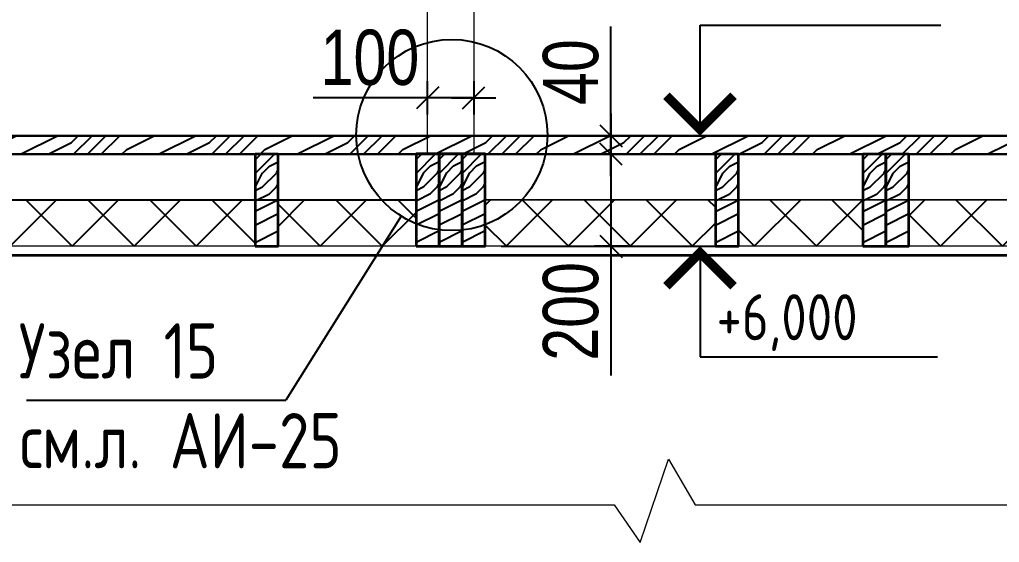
# Model space of a CAD drawing. Extents: x -12289450 to -10763036, y -7834513 to -6150123.
# Drawn here: x -10890721 to -10888592, y -7677893 to -7676758 of the extents above; entities that cross this region are included whole.
import ezdxf

# ---------------------------------------------------------------- set-up
doc = ezdxf.new("R2010")
doc.units = 0
doc.header["$LTSCALE"] = 25
doc.header["$PDMODE"] = 35
doc.layers.get('DefPoints').update_dxf_attribs({"color": 10, "lineweight": 30})
for name, color, linetype in [('004-ВСПЛИНИИ', 15, 'Continuous'), ('005-РАЗМЕРЫ', 252, 'Continuous'), ('008-ШТРИХОВКА', 252, 'Continuous'), ('Annotation - Text', 7, 'Continuous'), ('Крыши', 7, 'Continuous'), ('Примечания', 7, 'Continuous')]:
    doc.layers.add(name, color=color, linetype=linetype)
doc.layers.add('RAZMER', color=7, linetype='Continuous', lineweight=9)
doc.layers.add('СТЕНЫ', color=5, linetype='Continuous', lineweight=40)
doc.styles.add('GOST 2.304', font='cs_gost2304.shx')
doc.styles.add('TXT0', font='txt', dxfattribs={"width": 0.8})
doc.dimstyles.new('Копия 3 РАЗМЕРЫ 3', dxfattribs={"dimscale": 30, "dimtxt": 4, "dimasz": 0.08, "dimexe": 0, "dimexo": 0, "dimgap": 0.9, "dimtad": 1, "dimdec": 0, "dimzin": 0, "dimdsep": 46, "dimtxsty": 'TXT0', "dimblk1": 'A8MITTA', "dimblk2": 'A8MITTA', "dimsah": 1, "dimcen": 0.3, "dimse1": 1, "dimse2": 1, "dimadec": 0, "dimazin": 0, "dimtp": 6, "dimtm": 6, "dimtfac": 1, "dimtdec": 0, "dimtofl": 0, "dimtmove": 0, "dimatfit": 3, "dimldrblk": 'A8MITTA', "dimfxl": 0, "dimtolj": 1, "dimtzin": 0, "dimarcsym": 0})

# ---------------------------------------------------------------- blocks, each defined once
blk = doc.blocks.new('A8MITTA', base_point=(3180, 3140))
for p, q in [((3170, 3130), (3190, 3150)), ((3180, 3155), (3180, 3125)), ((3160, 3140), (3200, 3140))]:
    blk.add_line(p, q)
blk = doc.blocks.new('*D1249')
at = {"layer": '005-РАЗМЕРЫ', "color": 0, "lineweight": -2, "ltscale": 4, "transparency": 16777216}
for p, q in [((-10889834.2, -7676927.4), (-10890082.6, -7676927.4)), ((-10889736.6, -7676927.4), (-10889831.8, -7676927.4))]:
    blk.add_line(p, q, dxfattribs=at)
at = {"layer": 'DefPoints', "color": 0, "ltscale": 4, "transparency": 16777216}
for p in [(-10889834.2, -7676927.4), (-10889734.2, -7676927.4), (-10889734.2, -7676927.4)]:
    blk.add_point(p, dxfattribs=at)
at = {"layer": '005-РАЗМЕРЫ', "color": 0, "lineweight": -2, "ltscale": 4, "transparency": 16777216, "xscale": 2.4, "yscale": 2.4, "zscale": 2.4, "rotation": 180}
blk.add_blockref('A8MITTA', (-10889834.2, -7676927.4), dxfattribs=at)
at = {"layer": '005-РАЗМЕРЫ', "color": 0, "lineweight": -2, "ltscale": 4, "transparency": 16777216, "xscale": 2.4, "yscale": 2.4, "zscale": 2.4}
blk.add_blockref('A8MITTA', (-10889734.2, -7676927.4), dxfattribs=at)
at = {"layer": '005-РАЗМЕРЫ', "color": 0, "ltscale": 4, "transparency": 16777216, "insert": (-10889959.6, -7676840.4), "char_height": 120, "attachment_point": 5, "style": 'TXT0'}
blk.add_mtext('\\A1;100', dxfattribs=at)
blk = doc.blocks.new('*D1250')
at = {"layer": '005-РАЗМЕРЫ', "color": 0, "lineweight": -2, "ltscale": 4, "transparency": 16777216}
for p, q in [((-10889436, -7677007.5), (-10889436, -7676772.7)), ((-10889436, -7677052.3), (-10889436, -7677054.7))]:
    blk.add_line(p, q, dxfattribs=at)
at = {"layer": 'DefPoints', "color": 0, "ltscale": 4, "transparency": 16777216}
for p in [(-10889419.9, -7677009.9), (-10889436, -7677049.9), (-10889419.9, -7677049.9)]:
    blk.add_point(p, dxfattribs=at)
at = {"layer": '005-РАЗМЕРЫ', "color": 0, "lineweight": -2, "ltscale": 4, "transparency": 16777216, "xscale": 2.4, "yscale": 2.4, "zscale": 2.4}
for p, rotation in [((-10889436, -7677009.9), 270), ((-10889436, -7677049.9), 90)]:
    blk.add_blockref('A8MITTA', p, dxfattribs=dict(at, rotation=rotation))
at = {"layer": '005-РАЗМЕРЫ', "color": 0, "ltscale": 4, "transparency": 16777216, "insert": (-10889523, -7676871.7), "char_height": 120, "attachment_point": 5, "rotation": 90, "style": 'TXT0'}
blk.add_mtext('\\A1;40', dxfattribs=at)
blk = doc.blocks.new('*D1253')
at = {"layer": '005-РАЗМЕРЫ', "color": 0, "lineweight": -2, "ltscale": 4, "transparency": 16777216}
for p, q in [((-10889436, -7677052.3), (-10889436, -7677247.5)), ((-10889436, -7677249.9), (-10889436, -7677530.3))]:
    blk.add_line(p, q, dxfattribs=at)
at = {"layer": 'DefPoints', "color": 0, "ltscale": 4, "transparency": 16777216}
for p in [(-10889328.2, -7677049.9), (-10889436, -7677249.9), (-10889328.2, -7677249.9)]:
    blk.add_point(p, dxfattribs=at)
at = {"layer": '005-РАЗМЕРЫ', "color": 0, "lineweight": -2, "ltscale": 4, "transparency": 16777216, "xscale": 2.4, "yscale": 2.4, "zscale": 2.4}
for p, rotation in [((-10889436, -7677049.9), 90), ((-10889436, -7677249.9), 270)]:
    blk.add_blockref('A8MITTA', p, dxfattribs=dict(at, rotation=rotation))
at = {"layer": '005-РАЗМЕРЫ', "color": 0, "ltscale": 4, "transparency": 16777216, "insert": (-10889523, -7677391.3), "char_height": 120, "attachment_point": 5, "rotation": 90, "style": 'TXT0'}
blk.add_mtext('\\A1;200', dxfattribs=at)

msp = doc.modelspace()

# ---------------------------------------------------------------- hatches: boundary and pattern name
at = {"layer": '008-ШТРИХОВКА', "ltscale": 3}
h = msp.add_hatch(dxfattribs=at)
h.set_pattern_fill('ANSI37', color=256, scale=30)
h.set_pattern_definition([(45, (-10891138.46, -7676799.76), (-67.352, 67.352), []), (135, (-10891138.46, -7676799.76), (-67.352, -67.352), [])])
h.paths.add_polyline_path([(-10890027.6, -7675150.5, -0.121044), (-10890162.8, -7674997.7), (-10891138.5, -7675560.9), (-10891138.5, -7675791.9), (-10891017.8, -7675722.2), (-10891036.5, -7675661, -0.503597), (-10891048.1, -7675652.3, -1), (-10891030.1, -7675652.3, -0.330143), (-10891036.5, -7675661), (-10891017.8, -7675722.2)])
h.paths.add_polyline_path([(-10889834.2, -7675038.8), (-10889834.2, -7675010), (-10889984.1, -7675010), (-10889984.1, -7674894.4), (-10890162.8, -7674997.7, 0.121044), (-10890027.6, -7675150.5)])
h.paths.add_polyline_path([(-10889829.2, -7674919.9), (-10889784.2, -7674919.9), (-10889784.2, -7674779), (-10889784.2, -7674779), (-10889984.1, -7674894.4), (-10889984.1, -7675010), (-10889834.2, -7675010), (-10889834.2, -7675009.9), (-10889829.2, -7675009.9)])
h.paths.add_polyline_path([(-10889584.1, -7674894.6), (-10889784.2, -7674779), (-10889784.2, -7674919.9), (-10889739.2, -7674919.9), (-10889739.2, -7675009.9), (-10889734.2, -7675009.9), (-10889584.1, -7675010)])
h.paths.add_polyline_path([(-10889719.3, -7674912), (-10889719.3, -7674911, 0.400203), (-10889724, -7674916), (-10889723.1, -7674916, -0.40079)], flags=0)
h.paths.add_polyline_path([(-10889719.2, -7674912), (-10889719.2, -7674911, 0.406669), (-10889724.1, -7674916), (-10889723, -7674916, -0.40079)], flags=16)
h.paths.add_polyline_path([(-10889649.3, -7674920), (-10889649.3, -7674921, 0.425077), (-10889644.1, -7674916), (-10889645.1, -7674916, -0.427766)], flags=16)
h.paths.add_polyline_path([(-10889719.3, -7674975.7), (-10889719.3, -7674974.7, 0.400203), (-10889724, -7674979.7), (-10889723.1, -7674979.7, -0.40079)], flags=16)
h.paths.add_polyline_path([(-10889719.2, -7674983.7), (-10889719.2, -7674984.7, 0.421798), (-10889714.1, -7674979.7), (-10889715, -7674979.7, -0.427766)], flags=16)
h.paths.add_polyline_path([(-10889719.3, -7674848.2), (-10889719.3, -7674847.2, 0.400203), (-10889724, -7674852.2), (-10889723.1, -7674852.2, -0.40079)], flags=0)
h.paths.add_polyline_path([(-10889719.2, -7674848.2), (-10889719.2, -7674847.2, 0.406669), (-10889724.1, -7674852.2), (-10889723, -7674852.2, -0.40079)], flags=16)
h.paths.add_polyline_path([(-10889405.4, -7674997.7), (-10889584.1, -7674894.6), (-10889584.1, -7675010), (-10889734.2, -7675010), (-10889734.2, -7675038.8), (-10889540.7, -7675150.6, 0.121047)])
h.paths.add_polyline_path([(-10889405.4, -7674997.7, -0.121047), (-10889540.7, -7675150.6), (-10888788.1, -7675585.1), (-10888672.6, -7675431.1, -0.379494), (-10888675, -7675419.4)])
h.paths.add_polyline_path([(-10888544.3, -7675494.9), (-10888544.3, -7675725.8), (-10888316.3, -7675857.5), (-10888245.9, -7675781.6, -0.208652), (-10888248.8, -7675775, -1), (-10888230.8, -7675775, -0.654736), (-10888245.9, -7675781.6), (-10888316.3, -7675857.5), (-10886829.2, -7676716), (-10886829.2, -7676658.3), (-10887284.2, -7676395.6), (-10887284.2, -7676222.4)])
h.paths.add_polyline_path([(-10886684.2, -7676742), (-10886739.2, -7676710.3), (-10886739.2, -7676744.9), (-10886734.2, -7676744.9), (-10886734.2, -7676770.9), (-10886684.2, -7676799.8)])
h.paths.add_polyline_path([(-10886766.7, -7676718.6, 1), (-10886756.7, -7676718.6, 1)], flags=17)
h.paths.add_polyline_path([(-10886739.2, -7676654.9), (-10886829.2, -7676654.9), (-10886829.2, -7676658.3), (-10886807, -7676671.1, -0.277163), (-10886802.5, -7676673.7), (-10886739.2, -7676710.3)], flags=17)
h.paths.add_polyline_path([(-10886756.7, -7676676.1, -1), (-10886766.7, -7676676.1, -1)], flags=16)
h.paths.add_polyline_path([(-10886684.2, -7676568.8), (-10887284.2, -7676222.4), (-10887284.2, -7676395.6), (-10886829.2, -7676658.3), (-10886829.2, -7676654.9), (-10886739.2, -7676654.9), (-10886739.2, -7676710.3), (-10886684.2, -7676742)])
h.paths.add_polyline_path([(-10886719.2, -7676586.1, -1), (-10886709.2, -7676586.1, -1)], flags=16)
h.paths.add_polyline_path([(-10886718.2, -7676586.1, -1), (-10886710.2, -7676586.1, -1)], flags=0)
h.paths.add_polyline_path([(-10886709, -7676690.2, -1), (-10886719, -7676690.2, -1)], flags=16)
h.paths.add_polyline_path([(-10886979.2, -7676534.3, -1), (-10886989.2, -7676534.3, -1)], flags=16)
h.paths.add_polyline_path([(-10886979.4, -7676430.3, -1), (-10886989.4, -7676430.3, -1)], flags=16)
h.paths.add_polyline_path([(-10886980.3, -7676430.3, -1), (-10886988.4, -7676430.3, -1)], flags=0)
h.paths.add_polyline_path([(-10887249.4, -7676378.3, -1), (-10887259.4, -7676378.3, -1)], flags=16)
h.paths.add_polyline_path([(-10887249.5, -7676274.3, -1), (-10887259.5, -7676274.3, -1)], flags=16)
h.paths.add_polyline_path([(-10887250.5, -7676274.3, -1), (-10887258.6, -7676274.3, -1)], flags=0)
at = {"layer": '008-ШТРИХОВКА'}
h = msp.add_hatch(dxfattribs=at)
h.set_pattern_fill('WOODFACE', color=251, scale=300, style=0, pattern_type=2)
h.set_pattern_definition([(0, (-10896173.06, -7677234.88), (300, 300), [15, -285]), (90, (-10896053.06, -7677129.88), (-300, 300), [30, -270]), (45, (-10896113.06, -7677159.88), (3e-14, 300), [21.21, -63.63, 21.21, -42.42, 148.5, -127.294]), (45, (-10896188.06, -7677249.88), (3e-14, 300), [21.213, -42.426, 21.213, -339.412]), (45, (-10896083.06, -7677219.88), (3e-14, 300), [21.213, -403.051]), (45, (-10896053.06, -7677234.88), (3e-14, 300), [21.213, -403.051]), (45, (-10896098.06, -7677204.88), (3e-14, 300), [21.213, -403.051]), (45, (-10896113.06, -7677189.88), (3e-14, 300), [42.426, -381.838]), (45, (-10896038.06, -7676964.88), (3e-14, 300), [42.426, -381.838]), (45, (-10896143.06, -7677174.88), (3e-14, 300), [84.852, -339.412]), (45, (-10896158.06, -7677159.88), (3e-14, 300), [84.852, -339.412]), (45, (-10895963.06, -7677069.88), (3e-14, 300), [84.852, -339.412]), (45, (-10896173.06, -7677129.88), (3e-14, 300), [63.64, -360.6245]), (45, (-10896233.06, -7677084.88), (3e-14, 300), [63.64, -360.6245]), (45, (-10896203.06, -7677114.88), (3e-14, 300), [63.64, -360.6245]), (45, (-10896008.06, -7677024.88), (3e-14, 300), [106.066, -318.198]), (45, (-10896038.06, -7677009.88), (3e-14, 300), [106.066, -318.198]), (45, (-10896008.06, -7677084.88), (3e-14, 300), [148.492, -275.772]), (26.565, (-10896143.06, -7677204.88), (300, 1e-07), [33.541, -637.279]), (26.565, (-10896083.06, -7677114.88), (300, 1e-07), [33.541, -637.279]), (26.565, (-10896098.06, -7677144.88), (300, 1e-07), [33.541, -637.279]), (26.565, (-10896158.06, -7677234.88), (300, 1e-07), [67.082, -603.738]), (26.565, (-10896098.06, -7677099.88), (300, 1e-07), [100.623, -570.197]), (26.565, (-10896128.06, -7677084.88), (300, 1e-07), [134.164, -536.656]), (26.565, (-10896158.06, -7677069.88), (300, 1e-07), [134.164, -536.656]), (26.565, (-10896203.06, -7676979.88), (300, 1e-07), [134.164, -536.656]), (26.565, (-10896203.06, -7677009.88), (300, 1e-07), [167.705, -503.115]), (26.565, (-10896188.06, -7677039.88), (300, 1e-07), [167.705, -503.115]), (63.435, (-10896083.06, -7677159.88), (2e-08, 300), [33.541, -637.279]), (63.435, (-10896128.06, -7677189.88), (2e-08, 300), [33.541, -637.279]), (63.435, (-10896173.06, -7677234.88), (2e-08, 300), [67.082, -603.738]), (63.435, (-10896083.06, -7677189.88), (2e-08, 300), [67.082, -603.738]), (63.435, (-10896203.06, -7677249.88), (2e-08, 300), [100.623, -570.197]), (63.435, (-10896233.06, -7677249.88), (2e-08, 300), [134.164, -536.656]), (63.435, (-10895963.06, -7677234.88), (2e-08, 300), [134.164, -536.656]), (63.435, (-10896068.06, -7677204.88), (2e-08, 300), [134.164, -536.656]), (63.435, (-10896008.06, -7677234.88), (2e-08, 300), [167.705, -503.115]), (63.435, (-10896038.06, -7677219.88), (2e-08, 300), [167.705, -503.115])])
h.paths.add_polyline_path([(-10891364.2, -7677050), (-10891414.2, -7677050), (-10891422.1, -7677049.9), (-10891372.1, -7677049.9)], flags=16)
h.paths.add_polyline_path([(-10891279.9, -7677009.9), (-10891279.9, -7677050), (-10886934.2, -7677050.1), (-10886934.2, -7677009.9)])
h = msp.add_hatch(dxfattribs=at)
h.set_pattern_fill('WOODFACE', color=251, scale=300, style=0, pattern_type=2)
h.set_pattern_definition([(0, (783946.93, -569866), (300, 300), [15, -285]), (90, (784066.93, -569761), (-300, 300), [30, -270]), (45, (784006.93, -569791.01), (3e-14, 300), [21.21, -63.63, 21.21, -42.42, 148.5, -127.2940687]), (45, (783931.93, -569881.01), (3e-14, 300), [21.213, -42.426, 21.213, -339.4120686]), (45, (784036.93, -569851.01), (3e-14, 300), [21.213, -403.0510686]), (45, (784066.93, -569866.01), (3e-14, 300), [21.213, -403.0510686]), (45, (784021.93, -569836.01), (3e-14, 300), [21.213, -403.0510686]), (45, (784006.93, -569821.01), (3e-14, 300), [42.426, -381.8380686]), (45, (784081.93, -569596.01), (3e-14, 300), [42.426, -381.8380686]), (45, (783976.93, -569806.01), (3e-14, 300), [84.852, -339.4120686]), (45, (783961.93, -569791.01), (3e-14, 300), [84.852, -339.4120686]), (45, (784156.93, -569701.01), (3e-14, 300), [84.852, -339.4120686]), (45, (783946.93, -569761.01), (3e-14, 300), [63.6396, -360.6244686]), (45, (783886.93, -569716.01), (3e-14, 300), [63.6396, -360.6244686]), (45, (783916.93, -569746.01), (3e-14, 300), [63.6396, -360.6244686]), (45, (784111.93, -569656.01), (3e-14, 300), [106.06602, -318.1980486]), (45, (784081.93, -569641.01), (3e-14, 300), [106.06602, -318.1980486]), (45, (784111.93, -569716.01), (3e-14, 300), [148.492424, -275.7716445]), (26.5650512, (783976.93, -569836.01), (300, 1e-07), [33.541017, -637.279374]), (26.5650512, (784036.93, -569746.01), (300, 1e-07), [33.541017, -637.279374]), (26.5650512, (784021.93, -569776.01), (300, 1e-07), [33.541017, -637.279374]), (26.5650512, (783961.93, -569866.01), (300, 1e-07), [67.08204, -603.738353]), (26.5650512, (784021.93, -569731.01), (300, 1e-07), [100.623059, -570.197334]), (26.5650512, (783991.93, -569716.01), (300, 1e-07), [134.1640785, -536.6563146]), (26.5650512, (783961.93, -569701.01), (300, 1e-07), [134.1640785, -536.6563146]), (26.5650512, (783916.93, -569611.01), (300, 1e-07), [134.1640785, -536.6563146]), (26.5650512, (783916.93, -569641.01), (300, 1e-07), [167.7051, -503.115293]), (26.5650512, (783931.93, -569671.01), (300, 1e-07), [167.7051, -503.115293]), (63.4349488, (784036.93, -569791.01), (2e-08, 300), [33.541017, -637.279374]), (63.4349488, (783991.93, -569821.01), (2e-08, 300), [33.541017, -637.279374]), (63.4349488, (783946.93, -569866.01), (2e-08, 300), [67.08204, -603.738353]), (63.4349488, (784036.93, -569821.01), (2e-08, 300), [67.08204, -603.738353]), (63.4349488, (783916.93, -569881.01), (2e-08, 300), [100.623059, -570.197334]), (63.4349488, (783886.93, -569881.01), (2e-08, 300), [134.1640785, -536.6563146]), (63.4349488, (784156.93, -569866.01), (2e-08, 300), [134.1640785, -536.6563146]), (63.4349488, (784051.93, -569836.01), (2e-08, 300), [134.1640785, -536.6563146]), (63.4349488, (784111.93, -569866.01), (2e-08, 300), [167.7051, -503.115293]), (63.4349488, (784081.93, -569851.01), (2e-08, 300), [167.7051, -503.115293])])
h.paths.add_polyline_path([(-10890159.2, -7677249.9), (-10890159.2, -7677049.8), (-10890209.2, -7677049.8), (-10890209.2, -7677249.9)])
h = msp.add_hatch(dxfattribs=at)
h.set_pattern_fill('WOODFACE', color=251, scale=300, style=0, pattern_type=2)
h.set_pattern_definition([(0, (784296.93, -569865.46), (300, 300), [15, -285]), (90, (784416.93, -569760.46), (-300, 300), [30, -270]), (45, (784356.93, -569790.46), (3e-14, 300), [21.21, -63.63, 21.21, -42.42, 148.5, -127.2940687]), (45, (784281.93, -569880.46), (3e-14, 300), [21.213, -42.426, 21.213, -339.4120686]), (45, (784386.93, -569850.46), (3e-14, 300), [21.213, -403.0510686]), (45, (784416.93, -569865.46), (3e-14, 300), [21.213, -403.0510686]), (45, (784371.93, -569835.46), (3e-14, 300), [21.213, -403.0510686]), (45, (784356.93, -569820.46), (3e-14, 300), [42.426, -381.8380686]), (45, (784431.93, -569595.46), (3e-14, 300), [42.426, -381.8380686]), (45, (784326.93, -569805.46), (3e-14, 300), [84.852, -339.4120686]), (45, (784311.93, -569790.46), (3e-14, 300), [84.852, -339.4120686]), (45, (784506.93, -569700.46), (3e-14, 300), [84.852, -339.4120686]), (45, (784296.93, -569760.46), (3e-14, 300), [63.6396, -360.6244686]), (45, (784236.93, -569715.46), (3e-14, 300), [63.6396, -360.6244686]), (45, (784266.93, -569745.46), (3e-14, 300), [63.6396, -360.6244686]), (45, (784461.93, -569655.46), (3e-14, 300), [106.06602, -318.1980486]), (45, (784431.93, -569640.46), (3e-14, 300), [106.06602, -318.1980486]), (45, (784461.93, -569715.46), (3e-14, 300), [148.492424, -275.7716445]), (26.5650512, (784326.93, -569835.46), (300, 1e-07), [33.541017, -637.279374]), (26.5650512, (784386.93, -569745.46), (300, 1e-07), [33.541017, -637.279374]), (26.5650512, (784371.93, -569775.46), (300, 1e-07), [33.541017, -637.279374]), (26.5650512, (784311.93, -569865.46), (300, 1e-07), [67.08204, -603.738353]), (26.5650512, (784371.93, -569730.46), (300, 1e-07), [100.623059, -570.197334]), (26.5650512, (784341.93, -569715.46), (300, 1e-07), [134.1640785, -536.6563146]), (26.5650512, (784311.93, -569700.46), (300, 1e-07), [134.1640785, -536.6563146]), (26.5650512, (784266.93, -569610.46), (300, 1e-07), [134.1640785, -536.6563146]), (26.5650512, (784266.93, -569640.46), (300, 1e-07), [167.7051, -503.115293]), (26.5650512, (784281.93, -569670.46), (300, 1e-07), [167.7051, -503.115293]), (63.4349488, (784386.93, -569790.46), (2e-08, 300), [33.541017, -637.279374]), (63.4349488, (784341.93, -569820.46), (2e-08, 300), [33.541017, -637.279374]), (63.4349488, (784296.93, -569865.46), (2e-08, 300), [67.08204, -603.738353]), (63.4349488, (784386.93, -569820.46), (2e-08, 300), [67.08204, -603.738353]), (63.4349488, (784266.93, -569880.46), (2e-08, 300), [100.623059, -570.197334]), (63.4349488, (784236.93, -569880.46), (2e-08, 300), [134.1640785, -536.6563146]), (63.4349488, (784506.93, -569865.46), (2e-08, 300), [134.1640785, -536.6563146]), (63.4349488, (784401.93, -569835.46), (2e-08, 300), [134.1640785, -536.6563146]), (63.4349488, (784461.93, -569865.46), (2e-08, 300), [167.7051, -503.115293]), (63.4349488, (784431.93, -569850.46), (2e-08, 300), [167.7051, -503.115293])])
h.paths.add_polyline_path([(-10889809.2, -7677249.3), (-10889809.2, -7677049.3), (-10889859.2, -7677049.3), (-10889859.2, -7677249.3)])
h = msp.add_hatch(dxfattribs=at)
h.set_pattern_fill('WOODFACE', color=251, scale=300, style=0, pattern_type=2)
h.set_pattern_definition([(0, (784346.93, -569865.46), (300, 300), [15, -285]), (90, (784466.93, -569760.46), (-300, 300), [30, -270]), (45, (784406.93, -569790.46), (3e-14, 300), [21.21, -63.63, 21.21, -42.42, 148.5, -127.2940687]), (45, (784331.93, -569880.46), (3e-14, 300), [21.213, -42.426, 21.213, -339.4120686]), (45, (784436.93, -569850.46), (3e-14, 300), [21.213, -403.0510686]), (45, (784466.93, -569865.46), (3e-14, 300), [21.213, -403.0510686]), (45, (784421.93, -569835.46), (3e-14, 300), [21.213, -403.0510686]), (45, (784406.93, -569820.46), (3e-14, 300), [42.426, -381.8380686]), (45, (784481.93, -569595.46), (3e-14, 300), [42.426, -381.8380686]), (45, (784376.93, -569805.46), (3e-14, 300), [84.852, -339.4120686]), (45, (784361.93, -569790.46), (3e-14, 300), [84.852, -339.4120686]), (45, (784556.93, -569700.46), (3e-14, 300), [84.852, -339.4120686]), (45, (784346.93, -569760.46), (3e-14, 300), [63.6396, -360.6244686]), (45, (784286.93, -569715.46), (3e-14, 300), [63.6396, -360.6244686]), (45, (784316.93, -569745.46), (3e-14, 300), [63.6396, -360.6244686]), (45, (784511.93, -569655.46), (3e-14, 300), [106.06602, -318.1980486]), (45, (784481.93, -569640.46), (3e-14, 300), [106.06602, -318.1980486]), (45, (784511.93, -569715.46), (3e-14, 300), [148.492424, -275.7716445]), (26.5650512, (784376.93, -569835.46), (300, 1e-07), [33.541017, -637.279374]), (26.5650512, (784436.93, -569745.46), (300, 1e-07), [33.541017, -637.279374]), (26.5650512, (784421.93, -569775.46), (300, 1e-07), [33.541017, -637.279374]), (26.5650512, (784361.93, -569865.46), (300, 1e-07), [67.08204, -603.738353]), (26.5650512, (784421.93, -569730.46), (300, 1e-07), [100.623059, -570.197334]), (26.5650512, (784391.93, -569715.46), (300, 1e-07), [134.1640785, -536.6563146]), (26.5650512, (784361.93, -569700.46), (300, 1e-07), [134.1640785, -536.6563146]), (26.5650512, (784316.93, -569610.46), (300, 1e-07), [134.1640785, -536.6563146]), (26.5650512, (784316.93, -569640.46), (300, 1e-07), [167.7051, -503.115293]), (26.5650512, (784331.93, -569670.46), (300, 1e-07), [167.7051, -503.115293]), (63.4349488, (784436.93, -569790.46), (2e-08, 300), [33.541017, -637.279374]), (63.4349488, (784391.93, -569820.46), (2e-08, 300), [33.541017, -637.279374]), (63.4349488, (784346.93, -569865.46), (2e-08, 300), [67.08204, -603.738353]), (63.4349488, (784436.93, -569820.46), (2e-08, 300), [67.08204, -603.738353]), (63.4349488, (784316.93, -569880.46), (2e-08, 300), [100.623059, -570.197334]), (63.4349488, (784286.93, -569880.46), (2e-08, 300), [134.1640785, -536.6563146]), (63.4349488, (784556.93, -569865.46), (2e-08, 300), [134.1640785, -536.6563146]), (63.4349488, (784451.93, -569835.46), (2e-08, 300), [134.1640785, -536.6563146]), (63.4349488, (784511.93, -569865.46), (2e-08, 300), [167.7051, -503.115293]), (63.4349488, (784481.93, -569850.46), (2e-08, 300), [167.7051, -503.115293])])
h.paths.add_polyline_path([(-10889759.2, -7677249.3), (-10889759.2, -7677049.3), (-10889809.2, -7677049.3), (-10889809.2, -7677249.3)])
h = msp.add_hatch(dxfattribs=at)
h.set_pattern_fill('WOODFACE', color=251, scale=300, style=0, pattern_type=2)
h.set_pattern_definition([(0, (784396.93, -569865.46), (300, 300), [15, -285]), (90, (784516.93, -569760.46), (-300, 300), [30, -270]), (45, (784456.93, -569790.46), (3e-14, 300), [21.21, -63.63, 21.21, -42.42, 148.5, -127.2940687]), (45, (784381.93, -569880.46), (3e-14, 300), [21.213, -42.426, 21.213, -339.4120686]), (45, (784486.93, -569850.46), (3e-14, 300), [21.213, -403.0510686]), (45, (784516.93, -569865.46), (3e-14, 300), [21.213, -403.0510686]), (45, (784471.93, -569835.46), (3e-14, 300), [21.213, -403.0510686]), (45, (784456.93, -569820.46), (3e-14, 300), [42.426, -381.8380686]), (45, (784531.93, -569595.46), (3e-14, 300), [42.426, -381.8380686]), (45, (784426.93, -569805.46), (3e-14, 300), [84.852, -339.4120686]), (45, (784411.93, -569790.46), (3e-14, 300), [84.852, -339.4120686]), (45, (784606.93, -569700.46), (3e-14, 300), [84.852, -339.4120686]), (45, (784396.93, -569760.46), (3e-14, 300), [63.6396, -360.6244686]), (45, (784336.93, -569715.46), (3e-14, 300), [63.6396, -360.6244686]), (45, (784366.93, -569745.46), (3e-14, 300), [63.6396, -360.6244686]), (45, (784561.93, -569655.46), (3e-14, 300), [106.06602, -318.1980486]), (45, (784531.93, -569640.46), (3e-14, 300), [106.06602, -318.1980486]), (45, (784561.93, -569715.46), (3e-14, 300), [148.492424, -275.7716445]), (26.5650512, (784426.93, -569835.46), (300, 1e-07), [33.541017, -637.279374]), (26.5650512, (784486.93, -569745.46), (300, 1e-07), [33.541017, -637.279374]), (26.5650512, (784471.93, -569775.46), (300, 1e-07), [33.541017, -637.279374]), (26.5650512, (784411.93, -569865.46), (300, 1e-07), [67.08204, -603.738353]), (26.5650512, (784471.93, -569730.46), (300, 1e-07), [100.623059, -570.197334]), (26.5650512, (784441.93, -569715.46), (300, 1e-07), [134.1640785, -536.6563146]), (26.5650512, (784411.93, -569700.46), (300, 1e-07), [134.1640785, -536.6563146]), (26.5650512, (784366.93, -569610.46), (300, 1e-07), [134.1640785, -536.6563146]), (26.5650512, (784366.93, -569640.46), (300, 1e-07), [167.7051, -503.115293]), (26.5650512, (784381.93, -569670.46), (300, 1e-07), [167.7051, -503.115293]), (63.4349488, (784486.93, -569790.46), (2e-08, 300), [33.541017, -637.279374]), (63.4349488, (784441.93, -569820.46), (2e-08, 300), [33.541017, -637.279374]), (63.4349488, (784396.93, -569865.46), (2e-08, 300), [67.08204, -603.738353]), (63.4349488, (784486.93, -569820.46), (2e-08, 300), [67.08204, -603.738353]), (63.4349488, (784366.93, -569880.46), (2e-08, 300), [100.623059, -570.197334]), (63.4349488, (784336.93, -569880.46), (2e-08, 300), [134.1640785, -536.6563146]), (63.4349488, (784606.93, -569865.46), (2e-08, 300), [134.1640785, -536.6563146]), (63.4349488, (784501.93, -569835.46), (2e-08, 300), [134.1640785, -536.6563146]), (63.4349488, (784561.93, -569865.46), (2e-08, 300), [167.7051, -503.115293]), (63.4349488, (784531.93, -569850.46), (2e-08, 300), [167.7051, -503.115293])])
h.paths.add_polyline_path([(-10889709.2, -7677249.3), (-10889709.2, -7677049.3), (-10889759.2, -7677049.3), (-10889759.2, -7677249.3)])
h = msp.add_hatch(dxfattribs=at)
h.set_pattern_fill('WOODFACE', color=251, scale=300, style=0, pattern_type=2)
h.set_pattern_definition([(0, (784946.93, -569866.07), (300, 300), [15, -285]), (90, (785066.93, -569761.07), (-300, 300), [30, -270]), (45, (785006.93, -569791.07), (3e-14, 300), [21.21, -63.63, 21.21, -42.42, 148.5, -127.2940687]), (45, (784931.93, -569881.07), (3e-14, 300), [21.213, -42.426, 21.213, -339.4120686]), (45, (785036.93, -569851.07), (3e-14, 300), [21.213, -403.0510686]), (45, (785066.93, -569866.07), (3e-14, 300), [21.213, -403.0510686]), (45, (785021.93, -569836.07), (3e-14, 300), [21.213, -403.0510686]), (45, (785006.93, -569821.07), (3e-14, 300), [42.426, -381.8380686]), (45, (785081.93, -569596.07), (3e-14, 300), [42.426, -381.8380686]), (45, (784976.93, -569806.07), (3e-14, 300), [84.852, -339.4120686]), (45, (784961.93, -569791.07), (3e-14, 300), [84.852, -339.4120686]), (45, (785156.93, -569701.07), (3e-14, 300), [84.852, -339.4120686]), (45, (784946.93, -569761.07), (3e-14, 300), [63.6396, -360.6244686]), (45, (784886.93, -569716.07), (3e-14, 300), [63.6396, -360.6244686]), (45, (784916.93, -569746.07), (3e-14, 300), [63.6396, -360.6244686]), (45, (785111.93, -569656.07), (3e-14, 300), [106.06602, -318.1980486]), (45, (785081.93, -569641.07), (3e-14, 300), [106.06602, -318.1980486]), (45, (785111.93, -569716.07), (3e-14, 300), [148.492424, -275.7716445]), (26.5650512, (784976.93, -569836.07), (300, 1e-07), [33.541017, -637.279374]), (26.5650512, (785036.93, -569746.07), (300, 1e-07), [33.541017, -637.279374]), (26.5650512, (785021.93, -569776.07), (300, 1e-07), [33.541017, -637.279374]), (26.5650512, (784961.93, -569866.07), (300, 1e-07), [67.08204, -603.738353]), (26.5650512, (785021.93, -569731.07), (300, 1e-07), [100.623059, -570.197334]), (26.5650512, (784991.93, -569716.07), (300, 1e-07), [134.1640785, -536.6563146]), (26.5650512, (784961.93, -569701.07), (300, 1e-07), [134.1640785, -536.6563146]), (26.5650512, (784916.93, -569611.07), (300, 1e-07), [134.1640785, -536.6563146]), (26.5650512, (784916.93, -569641.07), (300, 1e-07), [167.7051, -503.115293]), (26.5650512, (784931.93, -569671.07), (300, 1e-07), [167.7051, -503.115293]), (63.4349488, (785036.93, -569791.07), (2e-08, 300), [33.541017, -637.279374]), (63.4349488, (784991.93, -569821.07), (2e-08, 300), [33.541017, -637.279374]), (63.4349488, (784946.93, -569866.07), (2e-08, 300), [67.08204, -603.738353]), (63.4349488, (785036.93, -569821.07), (2e-08, 300), [67.08204, -603.738353]), (63.4349488, (784916.93, -569881.07), (2e-08, 300), [100.623059, -570.197334]), (63.4349488, (784886.93, -569881.07), (2e-08, 300), [134.1640785, -536.6563146]), (63.4349488, (785156.93, -569866.07), (2e-08, 300), [134.1640785, -536.6563146]), (63.4349488, (785051.93, -569836.07), (2e-08, 300), [134.1640785, -536.6563146]), (63.4349488, (785111.93, -569866.07), (2e-08, 300), [167.7051, -503.115293]), (63.4349488, (785081.93, -569851.07), (2e-08, 300), [167.7051, -503.115293])])
h.paths.add_polyline_path([(-10889159.2, -7677249.9), (-10889159.2, -7677049.9), (-10889209.2, -7677049.9), (-10889209.2, -7677249.9)])
h = msp.add_hatch(dxfattribs=at)
h.set_pattern_fill('WOODFACE', color=251, scale=300, style=0, pattern_type=2)
h.set_pattern_definition([(0, (785266.93, -569866.07), (300, 300), [15, -285]), (90, (785386.93, -569761.07), (-300, 300), [30, -270]), (45, (785326.93, -569791.07), (3e-14, 300), [21.21, -63.63, 21.21, -42.42, 148.5, -127.2940687]), (45, (785251.93, -569881.07), (3e-14, 300), [21.213, -42.426, 21.213, -339.4120686]), (45, (785356.93, -569851.07), (3e-14, 300), [21.213, -403.0510686]), (45, (785386.93, -569866.07), (3e-14, 300), [21.213, -403.0510686]), (45, (785341.93, -569836.07), (3e-14, 300), [21.213, -403.0510686]), (45, (785326.93, -569821.07), (3e-14, 300), [42.426, -381.8380686]), (45, (785401.93, -569596.07), (3e-14, 300), [42.426, -381.8380686]), (45, (785296.93, -569806.07), (3e-14, 300), [84.852, -339.4120686]), (45, (785281.93, -569791.07), (3e-14, 300), [84.852, -339.4120686]), (45, (785476.93, -569701.07), (3e-14, 300), [84.852, -339.4120686]), (45, (785266.93, -569761.07), (3e-14, 300), [63.6396, -360.6244686]), (45, (785206.93, -569716.07), (3e-14, 300), [63.6396, -360.6244686]), (45, (785236.93, -569746.07), (3e-14, 300), [63.6396, -360.6244686]), (45, (785431.93, -569656.07), (3e-14, 300), [106.06602, -318.1980486]), (45, (785401.93, -569641.07), (3e-14, 300), [106.06602, -318.1980486]), (45, (785431.93, -569716.07), (3e-14, 300), [148.492424, -275.7716445]), (26.5650512, (785296.93, -569836.07), (300, 1e-07), [33.541017, -637.279374]), (26.5650512, (785356.93, -569746.07), (300, 1e-07), [33.541017, -637.279374]), (26.5650512, (785341.93, -569776.07), (300, 1e-07), [33.541017, -637.279374]), (26.5650512, (785281.93, -569866.07), (300, 1e-07), [67.08204, -603.738353]), (26.5650512, (785341.93, -569731.07), (300, 1e-07), [100.623059, -570.197334]), (26.5650512, (785311.93, -569716.07), (300, 1e-07), [134.1640785, -536.6563146]), (26.5650512, (785281.93, -569701.07), (300, 1e-07), [134.1640785, -536.6563146]), (26.5650512, (785236.93, -569611.07), (300, 1e-07), [134.1640785, -536.6563146]), (26.5650512, (785236.93, -569641.07), (300, 1e-07), [167.7051, -503.115293]), (26.5650512, (785251.93, -569671.07), (300, 1e-07), [167.7051, -503.115293]), (63.4349488, (785356.93, -569791.07), (2e-08, 300), [33.541017, -637.279374]), (63.4349488, (785311.93, -569821.07), (2e-08, 300), [33.541017, -637.279374]), (63.4349488, (785266.93, -569866.07), (2e-08, 300), [67.08204, -603.738353]), (63.4349488, (785356.93, -569821.07), (2e-08, 300), [67.08204, -603.738353]), (63.4349488, (785236.93, -569881.07), (2e-08, 300), [100.623059, -570.197334]), (63.4349488, (785206.93, -569881.07), (2e-08, 300), [134.1640785, -536.6563146]), (63.4349488, (785476.93, -569866.07), (2e-08, 300), [134.1640785, -536.6563146]), (63.4349488, (785371.93, -569836.07), (2e-08, 300), [134.1640785, -536.6563146]), (63.4349488, (785431.93, -569866.07), (2e-08, 300), [167.7051, -503.115293]), (63.4349488, (785401.93, -569851.07), (2e-08, 300), [167.7051, -503.115293])])
h.paths.add_polyline_path([(-10888839.2, -7677249.9), (-10888839.2, -7677049.9), (-10888889.2, -7677049.9), (-10888889.2, -7677249.9)])
h = msp.add_hatch(dxfattribs=at)
h.set_pattern_fill('WOODFACE', color=251, scale=300, style=0, pattern_type=2)
h.set_pattern_definition([(0, (785316.93, -569866.07), (300, 300), [15, -285]), (90, (785436.93, -569761.07), (-300, 300), [30, -270]), (45, (785376.93, -569791.07), (3e-14, 300), [21.21, -63.63, 21.21, -42.42, 148.5, -127.2940687]), (45, (785301.93, -569881.07), (3e-14, 300), [21.213, -42.426, 21.213, -339.4120686]), (45, (785406.93, -569851.07), (3e-14, 300), [21.213, -403.0510686]), (45, (785436.93, -569866.07), (3e-14, 300), [21.213, -403.0510686]), (45, (785391.93, -569836.07), (3e-14, 300), [21.213, -403.0510686]), (45, (785376.93, -569821.07), (3e-14, 300), [42.426, -381.8380686]), (45, (785451.93, -569596.07), (3e-14, 300), [42.426, -381.8380686]), (45, (785346.93, -569806.07), (3e-14, 300), [84.852, -339.4120686]), (45, (785331.93, -569791.07), (3e-14, 300), [84.852, -339.4120686]), (45, (785526.93, -569701.07), (3e-14, 300), [84.852, -339.4120686]), (45, (785316.93, -569761.07), (3e-14, 300), [63.6396, -360.6244686]), (45, (785256.93, -569716.07), (3e-14, 300), [63.6396, -360.6244686]), (45, (785286.93, -569746.07), (3e-14, 300), [63.6396, -360.6244686]), (45, (785481.93, -569656.07), (3e-14, 300), [106.06602, -318.1980486]), (45, (785451.93, -569641.07), (3e-14, 300), [106.06602, -318.1980486]), (45, (785481.93, -569716.07), (3e-14, 300), [148.492424, -275.7716445]), (26.5650512, (785346.93, -569836.07), (300, 1e-07), [33.541017, -637.279374]), (26.5650512, (785406.93, -569746.07), (300, 1e-07), [33.541017, -637.279374]), (26.5650512, (785391.93, -569776.07), (300, 1e-07), [33.541017, -637.279374]), (26.5650512, (785331.93, -569866.07), (300, 1e-07), [67.08204, -603.738353]), (26.5650512, (785391.93, -569731.07), (300, 1e-07), [100.623059, -570.197334]), (26.5650512, (785361.93, -569716.07), (300, 1e-07), [134.1640785, -536.6563146]), (26.5650512, (785331.93, -569701.07), (300, 1e-07), [134.1640785, -536.6563146]), (26.5650512, (785286.93, -569611.07), (300, 1e-07), [134.1640785, -536.6563146]), (26.5650512, (785286.93, -569641.07), (300, 1e-07), [167.7051, -503.115293]), (26.5650512, (785301.93, -569671.07), (300, 1e-07), [167.7051, -503.115293]), (63.4349488, (785406.93, -569791.07), (2e-08, 300), [33.541017, -637.279374]), (63.4349488, (785361.93, -569821.07), (2e-08, 300), [33.541017, -637.279374]), (63.4349488, (785316.93, -569866.07), (2e-08, 300), [67.08204, -603.738353]), (63.4349488, (785406.93, -569821.07), (2e-08, 300), [67.08204, -603.738353]), (63.4349488, (785286.93, -569881.07), (2e-08, 300), [100.623059, -570.197334]), (63.4349488, (785256.93, -569881.07), (2e-08, 300), [134.1640785, -536.6563146]), (63.4349488, (785526.93, -569866.07), (2e-08, 300), [134.1640785, -536.6563146]), (63.4349488, (785421.93, -569836.07), (2e-08, 300), [134.1640785, -536.6563146]), (63.4349488, (785481.93, -569866.07), (2e-08, 300), [167.7051, -503.115293]), (63.4349488, (785451.93, -569851.07), (2e-08, 300), [167.7051, -503.115293])])
h.paths.add_polyline_path([(-10888789.2, -7677249.9), (-10888789.2, -7677049.9), (-10888839.2, -7677049.9), (-10888839.2, -7677249.9)])
at = {"layer": '008-ШТРИХОВКА', "ltscale": 3}
h = msp.add_hatch(dxfattribs=at)
h.set_pattern_fill('ANSI37', color=256, scale=30)
h.set_pattern_definition([(45, (-10891279.88, -7677249.875), (-67.352, 67.352), []), (135, (-10891279.88, -7677249.875), (-67.352, -67.352), [])])
h.paths.add_polyline_path([(-10890809.2, -7677149.9), (-10891279.9, -7677149.9), (-10891279.9, -7677249.9), (-10890809.2, -7677249.9)])
h.paths.add_polyline_path([(-10890209.2, -7677149.9), (-10890759.2, -7677149.9), (-10890759.2, -7677249.9), (-10890209.2, -7677249.9)])
h.paths.add_polyline_path([(-10889933.7, -7677149.9), (-10890159.2, -7677149.9), (-10890159.2, -7677249.9), (-10889933.1, -7677249.9), (-10889892, -7677184.3, -0.065298)])
h.paths.add_polyline_path([(-10889859.2, -7677201, -0.044463), (-10889892, -7677184.3), (-10889933.1, -7677249.9), (-10889859.2, -7677249.9)])
h.paths.add_polyline_path([(-10889859.2, -7677149.9), (-10889933.7, -7677149.9, 0.065298), (-10889892, -7677184.3, 0.044463), (-10889859.2, -7677201)])
h.paths.add_polyline_path([(-10889209.2, -7677149.4), (-10889629.4, -7677149.3, -0.117308), (-10889709.2, -7677202.8), (-10889709.2, -7677249.9), (-10889209.2, -7677249.9)])
h.paths.add_polyline_path([(-10889629.4, -7677149.3), (-10889709.2, -7677149.3), (-10889709.2, -7677202.8, 0.117308)])
h.paths.add_polyline_path([(-10888889.2, -7677149.5), (-10889159.2, -7677149.4), (-10889159.2, -7677249.9), (-10888889.2, -7677249.9)])
h.paths.add_polyline_path([(-10888419.2, -7677149.6), (-10888789.2, -7677149.5), (-10888789.2, -7677249.9), (-10888419.2, -7677249.9)])
h.paths.add_polyline_path([(-10888009.2, -7677149.6), (-10888369.2, -7677149.6), (-10888369.2, -7677249.9), (-10888009.2, -7677249.9)])
h.paths.add_polyline_path([(-10887509.2, -7677149.8), (-10887909.2, -7677149.7), (-10887909.2, -7677249.9), (-10887509.2, -7677249.9)])
h.paths.add_polyline_path([(-10887089.3, -7677149.8), (-10887459.2, -7677149.8), (-10887459.2, -7677249.9), (-10887161.2, -7677249.9)])
h.paths.add_polyline_path([(-10887009.2, -7677149.9), (-10887089.3, -7677149.8), (-10887161.2, -7677249.9), (-10887009.2, -7677249.9)])

# ---------------------------------------------------------------- linework, layer by layer
at = {"layer": '004-ВСПЛИНИИ', "color": 1}
for p in [(-10889892, -7677184.3), (-10890705.4, -7677583.9)]:
    msp.add_line(p, (-10890142.4, -7677583.9), dxfattribs=at)
at = {"layer": '004-ВСПЛИНИИ', "color": 0, "lineweight": 0}
msp.add_lwpolyline([(-10891279.9, -7677811.4), (-10889429, -7677811.4), (-10889372.8, -7677892.8), (-10889311.3, -7677712.4), (-10889253.3, -7677811.4), (-10886470.4, -7677811.4)], dxfattribs=at)
at = {"layer": '004-ВСПЛИНИИ', "color": 1}
msp.add_circle((-10889781.8, -7677008.3), 207.6, dxfattribs=at)
at = {"layer": '008-ШТРИХОВКА', "ltscale": 3}
for points in [[(-10889859.2, -7677149.9), (-10891279.9, -7677149.9)], [(-10886934.2, -7677149.9), (-10889709.2, -7677149.3)]]:
    msp.add_lwpolyline(points, dxfattribs=at)
at = {"layer": 'RAZMER', "ltscale": 4}
msp.add_lwpolyline([(-10886934.2, -7677249.9), (-10891279.9, -7677249.9)], dxfattribs=at)
at = {"layer": 'Крыши', "lineweight": 18, "ltscale": 3}
msp.add_lwpolyline([(-10889834.2, -7675209.9), (-10889734.2, -7675209.9), (-10889734.2, -7677049.9), (-10889834.2, -7677049.9)], close=True, dxfattribs=at)
at = {"layer": 'Крыши', "color": 4, "lineweight": 35, "ltscale": 3}
for points in [[(-10890209.2, -7677249.9), (-10890159.2, -7677249.9), (-10890159.2, -7677049.8), (-10890209.2, -7677049.8)], [(-10889859.2, -7677249.3), (-10889809.2, -7677249.3), (-10889809.2, -7677049.3), (-10889859.2, -7677049.3)], [(-10889809.2, -7677249.3), (-10889759.2, -7677249.3), (-10889759.2, -7677049.3), (-10889809.2, -7677049.3)], [(-10889759.2, -7677249.3), (-10889709.2, -7677249.3), (-10889709.2, -7677049.3), (-10889759.2, -7677049.3)], [(-10889209.2, -7677249.9), (-10889159.2, -7677249.9), (-10889159.2, -7677049.9), (-10889209.2, -7677049.9)], [(-10888889.2, -7677249.9), (-10888839.2, -7677249.9), (-10888839.2, -7677049.9), (-10888889.2, -7677049.9)], [(-10888839.2, -7677249.9), (-10888789.2, -7677249.9), (-10888789.2, -7677049.9), (-10888839.2, -7677049.9)]]:
    msp.add_lwpolyline(points, close=True, dxfattribs=at)
at = {"layer": 'Крыши', "lineweight": 35, "ltscale": 3}
msp.add_lwpolyline([(-10886934.2, -7677269.9), (-10891279.9, -7677269.9)], dxfattribs=at)
at = {"layer": 'Примечания', "linetype": 'Continuous', "lineweight": 25, "ltscale": 40}
for p, q in [((-10889242.6, -7677009.9), (-10889242.6, -7676769.9)), ((-10889242.6, -7676769.9), (-10888719.1, -7676769.9)), ((-10889674.7, -7677009.9), (-10889182.6, -7677009.9)), ((-10889674.7, -7677249.9), (-10889182.6, -7677249.9)), ((-10889242.6, -7677249.9), (-10889242.6, -7677489.9)), ((-10889242.6, -7677489.9), (-10888726.6, -7677489.9))]:
    msp.add_line(p, q, dxfattribs=at)
at = {"layer": 'Примечания', "linetype": 'Continuous', "lineweight": 25, "ltscale": 40, "const_width": 20}
for points in [[(-10889315.5, -7676922.8), (-10889242.6, -7676995.7), (-10889169.7, -7676922.8)], [(-10889169.7, -7677336.9), (-10889242.6, -7677264), (-10889315.5, -7677336.9)]]:
    msp.add_lwpolyline(points, dxfattribs=at)
at = {"layer": 'СТЕНЫ', "lineweight": 30}
for points in [[(-10886934.2, -7677009.9), (-10891279.9, -7677009.9)], [(-10886934.2, -7677049.9), (-10891279.9, -7677049.9)]]:
    msp.add_lwpolyline(points, dxfattribs=at)

# ---------------------------------------------------------------- texts
at = {"layer": 'Annotation - Text', "color": 0, "lineweight": 25, "style": 'GOST 2.304'}
for s, p in [('Узел 15', (-10890722.6, -7677537.1)), ('см.л. АИ-25', (-10890720.1, -7677731.9))]:
    msp.add_text(s, height=120, dxfattribs=at).set_placement(p)
at = {"layer": 'Примечания', "linetype": 'Continuous', "lineweight": 25, "ltscale": 40, "style": 'GOST 2.304'}
msp.add_text('+6,000', height=100, dxfattribs=at).set_placement((-10889206.6, -7677453.9))

# ---------------------------------------------------------------- dimensions: what is measured, and where the dimension line sits
at = {"layer": '005-РАЗМЕРЫ', "ltscale": 4}
dim = msp.add_linear_dim(base=(-10889734.2, -7676927.4), p1=(-10889834.2, -7676927.4), p2=(-10889734.2, -7676927.4), dimstyle='Копия 3 РАЗМЕРЫ 3', dxfattribs=at)
dim.commit()
dim.dimension.update_dxf_attribs({"geometry": '*D1249', "text_midpoint": (-10889959.6, -7676927.4), "dimtype": 160})
for base, p1, p2, picture, middle in [((-10889436, -7677049.9), (-10889419.9, -7677009.9), (-10889419.9, -7677049.9), '*D1250', (-10889436, -7676871.7)), ((-10889436, -7677249.9), (-10889328.2, -7677049.9), (-10889328.2, -7677249.9), '*D1253', (-10889436, -7677391.3))]:
    dim = msp.add_linear_dim(base=base, p1=p1, p2=p2, angle=90, dimstyle='Копия 3 РАЗМЕРЫ 3', dxfattribs=at)
    dim.commit()
    dim.dimension.update_dxf_attribs({"geometry": picture, "text_midpoint": middle, "dimtype": 160})

doc.saveas('drawing.dxf')
